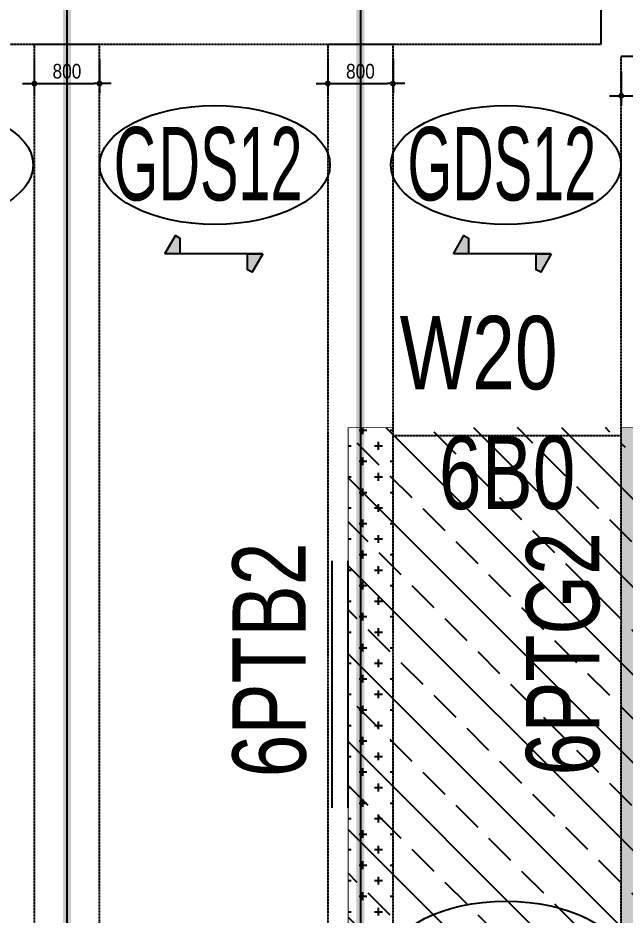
# Model space of a CAD drawing. Header units: millimetres. Extents: x -56296 to 178446, y 64950 to 153500.
# Drawn here: x 105353 to 112800, y 116926 to 127930 of the extents above; entities that cross this region are included whole.
import ezdxf
from ezdxf.enums import TextEntityAlignment as Align

# ---------------------------------------------------------------- set-up
doc = ezdxf.new("R2010")
doc.units = ezdxf.units.MM
doc.linetypes.add('HID', pattern=[2.3, 1.5, -0.8])
doc.linetypes.add('HIDDEN2', pattern=[0.1875, 0.125, -0.0625])
doc.layers.get('Defpoints').update_dxf_attribs({"color": 159})
for name, color, linetype in [('^DECK', 130, 'Continuous'), ('A-CEN', 1, 'Continuous'), ('A-HAT', 251, 'Continuous'), ('BEAM-TEXT', 4, 'Continuous'), ('DECK-PL', 4, 'Continuous'), ('DECK-SLAB', 4, 'Continuous'), ('GIRDER-TEXT', 7, 'Continuous'), ('PT', 251, 'Continuous'), ('WALL-TEXT', 6, 'Continuous'), ('보(beam)', 4, 'HID'), ('보(girder)', 7, 'HID'), ('슬래브라인', 7, 'Continuous')]:
    doc.layers.add(name, color=color, linetype=linetype)
doc.styles.add('Gdim', font='', dxfattribs={"width": 0.9})
doc.styles.add('Gtx', font='')
doc.styles.get('Gdim').set_extended_font_data('Dotum')
doc.styles.get('Gtx').set_extended_font_data('Dotum')
doc.dimstyles.new('Gdim200', dxfattribs={"dimscale": 200, "dimtxt": 3, "dimasz": 1.2, "dimexe": 2, "dimexo": 3, "dimgap": 1, "dimtad": 1, "dimdsep": 46, "dimlunit": 6, "dimtxsty": 'Gdim', "dimblk1": '_CIDOT', "dimblk2": '_CIDOT', "dimsah": 1, "dimcen": 2.5, "dimdle": 2, "dimclrd": 1, "dimclre": 1, "dimclrt": 3, "dimazin": 2, "dimtfac": 1, "dimtix": 1, "dimtmove": 2, "dimatfit": 3, "dimldrblk": '_CIDOT', "dimfxl": 2, "dimtolj": 1, "dimtzin": 0, "dimarcsym": 0})

# ---------------------------------------------------------------- blocks, each defined once
blk = doc.blocks.new('_CIDOT')
at = {"color": 0, "linetype": 'ByBlock'}
blk.add_line((2, 0), (-1, 0), dxfattribs=at)
at = {"color": 0, "linetype": 'ByBlock', "const_width": 0.5}
blk.add_lwpolyline([(-0.25, 0, 1), (0.25, 0, 1)], format="xyb", close=True, dxfattribs=at)
blk = doc.blocks.new('*D2937')
at = {"layer": 'Defpoints', "color": 155, "lineweight": -2, "transparency": 16777216}
for p, q in [((-1775, 900), (-1355, 900)), ((-1475, -28), (-1475, 828)), ((-1775, -100), (-1355, -100))]:
    blk.add_line(p, q, dxfattribs=at)
at = {"layer": 'Defpoints', "color": 0, "transparency": 16777216}
for p in [(-1955, 900), (-1475, 900), (-1955, -100)]:
    blk.add_point(p, dxfattribs=at)
at = {"layer": 'Defpoints', "color": 155, "lineweight": -2, "transparency": 16777216, "xscale": 71.99999999999994, "yscale": 71.99999999999994, "zscale": 71.99999999999994}
for p, rotation in [((-1475, 900), 90), ((-1475, -100), 270)]:
    blk.add_blockref('_CIDOT', p, dxfattribs=dict(at, rotation=rotation))
at = {"layer": 'Defpoints', "color": 3, "transparency": 16777216, "insert": (-1643, 400), "char_height": 180, "attachment_point": 5, "rotation": 90, "style": 'Gdim'}
blk.add_mtext('\\A1;{\\C155;1,000}', dxfattribs=at)
blk = doc.blocks.new('*D2949')
at = {"layer": 'Defpoints', "color": 155, "lineweight": -2, "transparency": 16777216}
for p, q in [((-1725, 800), (-1305, 800)), ((-1425, 72), (-1425, 728)), ((-1725, 0), (-1305, 0))]:
    blk.add_line(p, q, dxfattribs=at)
at = {"layer": 'Defpoints', "color": 0, "transparency": 16777216}
for p in [(-1905, 800), (-1425, 800), (-1905, 0)]:
    blk.add_point(p, dxfattribs=at)
at = {"layer": 'Defpoints', "color": 155, "lineweight": -2, "transparency": 16777216, "xscale": 71.99999999999994, "yscale": 71.99999999999994, "zscale": 71.99999999999994}
for p, rotation in [((-1425, 800), 90), ((-1425, 0), 270)]:
    blk.add_blockref('_CIDOT', p, dxfattribs=dict(at, rotation=rotation))
at = {"layer": 'Defpoints', "color": 3, "transparency": 16777216, "insert": (-1576, 400), "char_height": 180, "attachment_point": 5, "rotation": 90, "style": 'Gdim'}
blk.add_mtext('\\A1;{\\C155;800}', dxfattribs=at)
blk = doc.blocks.new('*D3019')
at = {"layer": 'Defpoints', "color": 155, "lineweight": -2, "transparency": 16777216}
for p, q in [((-888, 700), (-468, 700)), ((-588, -28), (-588, 628)), ((-888, -100), (-468, -100))]:
    blk.add_line(p, q, dxfattribs=at)
at = {"layer": 'Defpoints', "color": 0, "transparency": 16777216}
for p in [(-1068, 700), (-588, 700), (-1068, -100)]:
    blk.add_point(p, dxfattribs=at)
at = {"layer": 'Defpoints', "color": 155, "lineweight": -2, "transparency": 16777216, "xscale": 71.99999999999994, "yscale": 71.99999999999994, "zscale": 71.99999999999994}
for p, rotation in [((-588, 700), 90), ((-588, -100), 270)]:
    blk.add_blockref('_CIDOT', p, dxfattribs=dict(at, rotation=rotation))
at = {"layer": 'Defpoints', "color": 3, "transparency": 16777216, "insert": (-738, 300), "char_height": 180, "attachment_point": 5, "rotation": 90, "style": 'Gdim'}
blk.add_mtext('\\A1;{\\C155;800}', dxfattribs=at)
blk = doc.blocks.new('A$C58C40D4B')
at = {"layer": 'DECK-PL'}
for points in [[(600, 2), (471, 228), (415, 196), (415, 2)], [(-600, 2), (-471, -223), (-415, -192), (-415, 2)]]:
    blk.add_hatch(color=256, dxfattribs=at).paths.add_polyline_path(points)
blk.add_line((-600, 2), (600, 2), dxfattribs=at)
for points in [[(600, 2), (471, 228), (415, 196), (415, 2), (415, 2), (471, 2), (600, 2)], [(-600, 2), (-471, -223), (-415, -192), (-415, 2), (-415, 2), (-471, 2), (-600, 2)]]:
    blk.add_lwpolyline(points, dxfattribs=at)
blk = doc.blocks.new('*U2938')
at = {"layer": 'Defpoints'}
for p, q in [((-1955.451, 900), (-1955.451, -100)), ((7594.549, 900), (7594.549, -100))]:
    blk.add_line(p, q, dxfattribs=at)
at = {"layer": '보(girder)'}
for p, q in [((-1955.451, 900), (7594.549, 900)), ((7594.549, -100), (-1955.451, -100))]:
    blk.add_line(p, q, dxfattribs=at)
at = {"layer": 'Defpoints'}
dim = blk.add_linear_dim(base=(-1475.451, 900), p1=(-1955.451, -100), p2=(-1955.451, 900), angle=90, text='{\\C155;<>}', dimstyle='Gdim200', override={"dimscale": 60, "dimzin": 8, "dimclrd": 155, "dimclre": 155}, dxfattribs=at)
dim.commit()
dim.dimension.update_dxf_attribs({"geometry": '*D2937', "text_midpoint": (-1642.914, 400)})
blk = doc.blocks.new('*U2950')
at = {"layer": 'Defpoints'}
blk.add_line((-1905.451, 800), (-1905.451, 0), dxfattribs=at)
at = {"layer": '보(girder)'}
blk.add_line((12844.549, 0), (-1905.451, 0), dxfattribs=at)
at = {"layer": 'Defpoints'}
dim = blk.add_linear_dim(base=(-1425.451, 800), p1=(-1905.451, 0), p2=(-1905.451, 800), angle=90, text='{\\C155;<>}', dimstyle='Gdim200', override={"dimscale": 60, "dimzin": 8, "dimclrd": 155, "dimclre": 155}, dxfattribs=at)
dim.commit()
dim.dimension.update_dxf_attribs({"geometry": '*D2949', "text_midpoint": (-1575.573, 400)})
blk = doc.blocks.new('*U3020')
at = {"layer": 'Defpoints'}
blk.add_line((-1067.879, 700), (-1067.879, -100), dxfattribs=at)
at = {"layer": '보(beam)'}
for p, q in [((14032.121, 700), (-1067.879, 700)), ((-1067.879, -100), (14032.121, -100))]:
    blk.add_line(p, q, dxfattribs=at)
at = {"layer": 'Defpoints'}
dim = blk.add_linear_dim(base=(-587.879, 700), p1=(-1067.879, -100), p2=(-1067.879, 700), angle=90, text='{\\C155;<>}', dimstyle='Gdim200', override={"dimscale": 60, "dimzin": 8, "dimclrd": 155, "dimclre": 155}, dxfattribs=at)
dim.commit()
dim.dimension.update_dxf_attribs({"geometry": '*D3019', "text_midpoint": (-738.001, 300)})

msp = doc.modelspace()

# ---------------------------------------------------------------- hatches: boundary and pattern name
at = {"layer": 'A-HAT'}
h = msp.add_hatch(dxfattribs=at)
h.set_pattern_fill('ANSI33', color=256, scale=120, angle=90)
h.paths.add_polyline_path([(109404, 107605), (109404, 122905), (112804, 122905), (112804, 122405), (113504, 122405), (113504, 122905), (123604, 122905), (123604, 122405), (124304, 122405), (124304, 122905), (134404, 122905), (134404, 122405), (135104, 122405), (135104, 122905), (145204, 122905), (145204, 122405), (145754, 122405), (145754, 112505), (145154, 112505), (145154, 111705), (145754, 111705), (145754, 108105), (145204, 108105), (145204, 107605), (135104, 107605), (135104, 108105), (134404, 108105), (134404, 107605), (124304, 107605), (124304, 108105), (123604, 108105), (123604, 107605), (113504, 107605), (113504, 108105), (112804, 108105), (112804, 107605)])
h = msp.add_hatch(dxfattribs=at)
h.set_pattern_fill('CROSS', color=1, scale=30)
h.paths.add_polyline_path([(112554, 111705), (109404, 111705), (109404, 122905), (109954, 122905), (109954, 112505), (112554, 112505)])
h = msp.add_hatch(dxfattribs=at)
h.set_pattern_fill('CROSS', color=1, scale=30)
h.paths.add_polyline_path([(112754, 112705), (113554, 112705), (113554, 122905), (112754, 122905)])
h.paths.add_polyline_path([(116354, 112505), (117154, 112505), (117154, 122905), (116354, 122905)])
h.paths.add_polyline_path([(119954, 112505), (120754, 112505), (120754, 122905), (119954, 122905)])
h.paths.add_polyline_path([(123554, 112705), (124354, 112705), (124354, 122905), (123554, 122905)])
h.paths.add_polyline_path([(127154, 112505), (127954, 112505), (127954, 122905), (127154, 122905)])
h.paths.add_polyline_path([(130754, 112505), (131554, 112505), (131554, 122905), (130754, 122905)])
h.paths.add_polyline_path([(134354, 112705), (135154, 112705), (135154, 122905), (134354, 122905)])
h.paths.add_polyline_path([(137954, 112505), (138754, 112505), (138754, 122905), (137954, 122905)])
h.paths.add_polyline_path([(141554, 112505), (142354, 112505), (142354, 122905), (141554, 122905)])
h.paths.add_polyline_path([(145154, 112705), (145754, 112705), (145754, 122405), (145154, 122405)])

# ---------------------------------------------------------------- linework, layer by layer
at = {"layer": '^DECK', "color": 0}
for centre in [(104128, 126127), (107768, 126127), (111338, 126127), (111338, 116367)]:
    msp.add_ellipse(centre, major_axis=(1412, 0), ratio=0.516176, dxfattribs=at)
at = {"layer": 'A-CEN'}
for p, q in [((105954, 153500), (105954, 110772)), ((109554, 153500), (109554, 110772))]:
    msp.add_line(p, q, dxfattribs=at)
at = {"layer": 'A-HAT', "color": 1, "linetype": 'HID', "const_width": 10, "elevation": 0}
for points in [[(112554, 111705), (109404, 111705), (109404, 122905), (109954, 122905), (109954, 112505), (112554, 112505)], [(112754, 112705), (113554, 112705), (113554, 122905), (112754, 122905)]]:
    msp.add_lwpolyline(points, close=True, dxfattribs=at)
at = {"layer": 'PT', "linetype": 'HIDDEN2', "ltscale": 10, "const_width": 100, "elevation": 0}
for points in [[(105954, 149305), (105954, 106905)], [(109554, 149305), (109554, 106905)]]:
    msp.add_lwpolyline(points, dxfattribs=at)
at = {"layer": '보(beam)'}
msp.add_line((112754, 122805), (109954, 122805), dxfattribs=at)
at = {"layer": '슬래브라인'}
for p, q in [((109204, 121270), (109204, 118240)), ((109404, 118240), (109404, 121270))]:
    msp.add_line(p, q, dxfattribs=at)

# ---------------------------------------------------------------- block references
at = {"layer": 'DECK-PL', "xscale": -1}
for p in [(107755, 125034), (111295, 125034)]:
    msp.add_blockref('A$C58C40D4B', p, dxfattribs=at)
at = {"layer": '보(beam)', "rotation": 270}
for p in [(105654, 126537), (109254, 126537)]:
    msp.add_blockref('*U3020', p, dxfattribs=at)
at = {"layer": '보(girder)'}
msp.add_blockref('*U2938', (104909, 127705), dxfattribs=at)
at = {"layer": '보(girder)', "rotation": 270}
msp.add_blockref('*U2950', (112754, 125550), dxfattribs=at)

# ---------------------------------------------------------------- texts
at = {"layer": 'BEAM-TEXT', "style": 'Gtx', "width": 0.8}
msp.add_text('6B0', height=900, dxfattribs=at).set_placement((111354, 122805), align=Align.TOP_CENTER)
msp.add_text('6PTB2', height=900, rotation=90, dxfattribs=at).set_placement((109154, 120055), align=Align.BOTTOM_CENTER)
at = {"layer": 'DECK-SLAB', "style": 'Gtx', "width": 0.6}
for p in [(106527, 125692, 0), (110130, 125692, 0)]:
    msp.add_text('GDS12', height=900, dxfattribs=at).set_placement(p)
at = {"layer": 'GIRDER-TEXT', "style": 'Gtx', "width": 0.8}
msp.add_text('6PTG2', height=900, rotation=90, dxfattribs=at).set_placement((112754, 120130), align=Align.BOTTOM_CENTER)
at = {"layer": 'WALL-TEXT', "style": 'Gtx', "width": 0.8}
msp.add_text('W20', height=900, dxfattribs=at).set_placement((111004, 123105, 0), align=Align.BOTTOM_CENTER)

doc.saveas('drawing.dxf')
